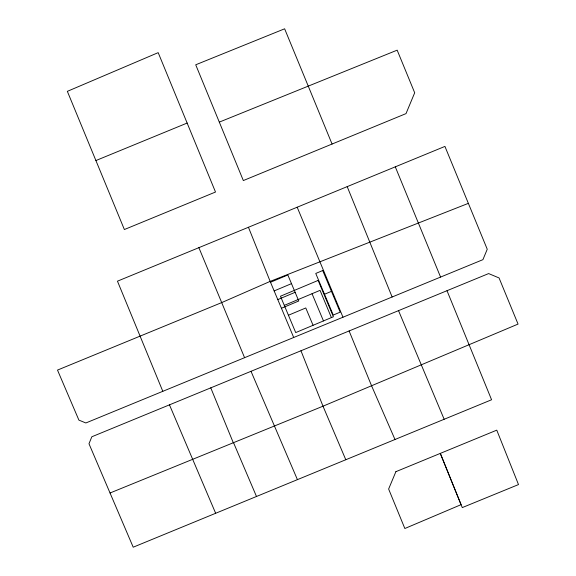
<?xml version="1.0" encoding="UTF-8"?>
<svg xmlns="http://www.w3.org/2000/svg" width="576" height="576" viewBox="0 0 576 576"><rect width="100%" height="100%" fill="white"/><g stroke="black" fill="none" stroke-linecap="round" stroke-linejoin="round"><path stroke-width="0.86" d="M270.511 282.254L287.849 274.975L298.771 300.982L281.434 308.261M274.154 290.923L291.492 283.644M277.79 299.592L295.128 292.313M284.292 305.366L320.054 290.354L331.394 317.599M324.504 294.257L331.438 291.348M288.439 315.238L305.777 307.958L313.063 325.296M162.806 391.298L117.454 281.174L444.931 146.412L487.246 249.242L482.918 259.661L85.86 422.971L78.898 420.113L57.499 370.087L221.825 302.537L270.151 281.398L468.367 203.357M95.897 160.553L187.142 123.055L215.503 192.031L124.373 229.536L67.349 91.346L158.184 52.646L187.142 123.055M332.064 144.043L406.008 113.616L414.691 92.779L397.166 50.162L219.305 122.112L195.718 64.793L284.63 28.8L308.254 86.119L332.064 144.043L243.338 180.562L219.305 122.112M447.005 290.693L491.573 399.766L133.207 547.2L88.978 443.729L91.836 436.774L488.642 273.578L499.061 277.942L518.054 324.086L322.999 406.195L110.038 492.998M394.985 439.481L371.664 385.999L349.099 330.934M251.006 371.29L297.425 479.65M345.787 459.713L322.999 406.195L300.96 350.755M233.518 442.642L256.5 496.498M215.654 513.274L169.466 404.842M444.146 419.249L398.52 310.622M312.041 293.717L323.467 320.933M293.695 337.478L270.151 281.398L248.45 227.275M198.878 247.658L244.577 357.674M297.194 207.23L342.972 317.203M395.287 166.831L440.568 277.07M210.766 387.842L233.294 442.75M347.184 186.617L392.126 296.971M395.892 471.679L388.627 489.017L404.842 528.509L461.066 504.662L440.309 453.398L462.276 507.593L518.501 484.574L496.764 430.15L395.892 471.679M322.704 270.54L315.763 273.449L333.238 315.065L340.171 312.149L322.704 270.54M318.132 280.411L280.454 296.23L295.718 332.582L333.396 316.764L318.132 280.411"/></g></svg>
